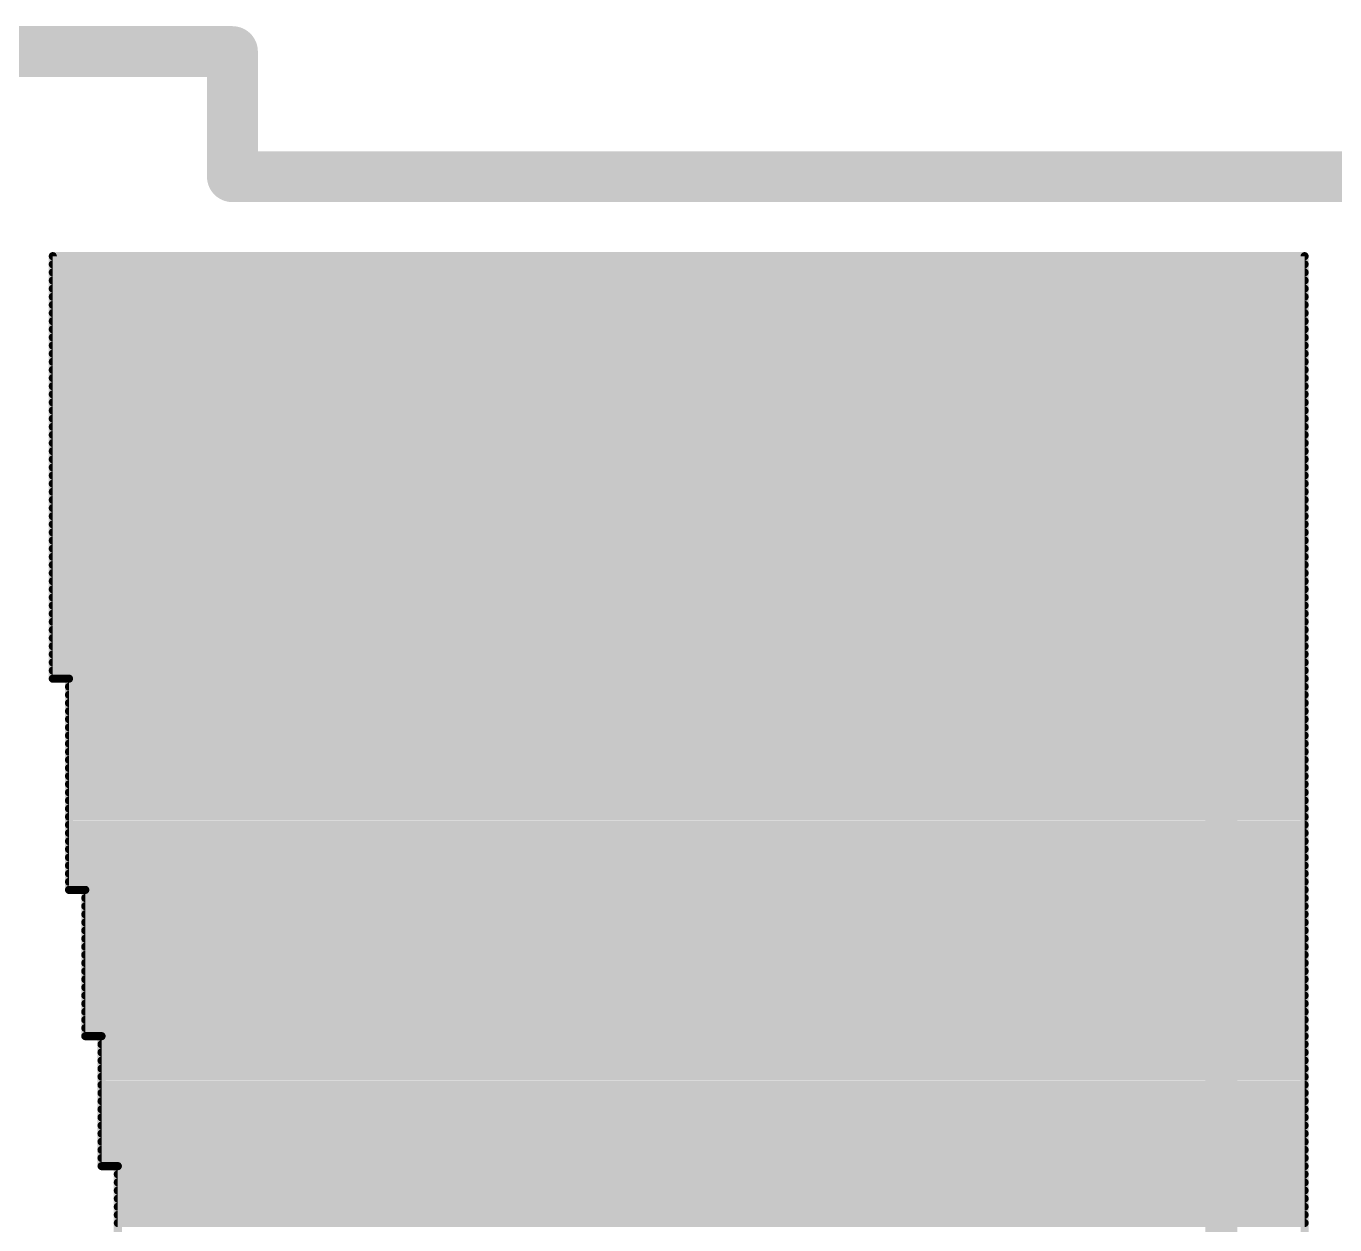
# Model space of a CAD drawing. Extents: x -0.2 to 50.2, y -0.2 to 50.2.
# Drawn here: x 8.35 to 18.81, y 40.62 to 50.2 of the extents above; entities that cross this region are included whole.
import ezdxf

# ---------------------------------------------------------------- set-up
doc = ezdxf.new("R2010")
doc.units = 0
doc.layers.add('1', color=22, linetype='CONTINUOUS')
doc.layers.add('20', color=7, linetype='CONTINUOUS')

# ---------------------------------------------------------------- blocks, each defined once
blk = doc.blocks.new('RECT')
blk.add_solid([(-0.5, -0.5), (0.5, -0.5), (-0.5, 0.5), (0.5, 0.5)])

msp = doc.modelspace()

# ---------------------------------------------------------------- linework, layer by layer
at = {"layer": '1'}
for points, const_width in [([(8.5649, 48.3812, 1), (8.5649, 48.3487)], 0.0325), ([(8.5649, 48.3812, 1), (8.5649, 48.3487)], 0.0325), ([(8.5649, 48.3162, 1), (8.5649, 48.2838)], 0.0325), ([(8.5812, 48.3649, 1), (8.5487, 48.3649)], 0.0325), ([(18.5812, 48.3649, 1), (18.5487, 48.3649)], 0.0325), ([(18.5649, 48.3487, 1), (18.5649, 48.3812)], 0.0325), ([(18.5649, 48.3487, 1), (18.5649, 48.3812)], 0.0325), ([(18.5649, 48.2838, 1), (18.5649, 48.3162)], 0.0325), ([(8.5649, 48.2513, 1), (8.5649, 48.2188)], 0.0325), ([(8.5649, 48.1864, 1), (8.5649, 48.1539)], 0.0325), ([(18.5649, 48.2188, 1), (18.5649, 48.2513)], 0.0325), ([(18.5649, 48.1539, 1), (18.5649, 48.1864)], 0.0325), ([(8.5649, 48.1214, 1), (8.5649, 48.089)], 0.0325), ([(17.9635, 48.0247, 1), (17.8365, 48.0247)], 0.127), ([(17.8551, 48.0696, 1), (17.9449, 47.9798)], 0.127), ([(17.9605, 47.9954, 1), (17.8707, 48.0852)], 0.127), ([(18.5649, 48.089, 1), (18.5649, 48.1214)], 0.0325), ([(8.5649, 48.0565, 1), (8.5649, 48.024)], 0.0325), ([(8.5649, 47.9916, 1), (8.5649, 47.9591)], 0.0325), ([(18.5649, 48.024, 1), (18.5649, 48.0565)], 0.0325), ([(18.5649, 47.9591, 1), (18.5649, 47.9916)], 0.0325), ([(8.5649, 47.9266, 1), (8.5649, 47.8942)], 0.0325), ([(18.5649, 47.8942, 1), (18.5649, 47.9266)], 0.0325), ([(8.5649, 47.8617, 1), (8.5649, 47.8292)], 0.0325), ([(8.5649, 47.7968, 1), (8.5649, 47.7643)], 0.0325), ([(18.5649, 47.8292, 1), (18.5649, 47.8617)], 0.0325), ([(18.5649, 47.7643, 1), (18.5649, 47.7968)], 0.0325), ([(8.5649, 47.7318, 1), (8.5649, 47.6994)], 0.0325), ([(8.5649, 47.6669, 1), (8.5649, 47.6344)], 0.0325), ([(18.5649, 47.6994, 1), (18.5649, 47.7318)], 0.0325), ([(18.5649, 47.6344, 1), (18.5649, 47.6669)], 0.0325), ([(8.5649, 47.602, 1), (8.5649, 47.5695)], 0.0325), ([(18.5649, 47.5695, 1), (18.5649, 47.602)], 0.0325), ([(8.5649, 47.4721, 1), (8.5649, 47.4396)], 0.0325), ([(8.5649, 47.537, 1), (8.5649, 47.5046)], 0.0325), ([(18.5649, 47.5046, 1), (18.5649, 47.537)], 0.0325), ([(18.5649, 47.4396, 1), (18.5649, 47.4721)], 0.0325), ([(8.5649, 47.4072, 1), (8.5649, 47.3747)], 0.0325), ([(8.5649, 47.3422, 1), (8.5649, 47.3098)], 0.0325), ([(18.5649, 47.3747, 1), (18.5649, 47.4072)], 0.0325), ([(18.5649, 47.3098, 1), (18.5649, 47.3422)], 0.0325), ([(8.5649, 47.2773, 1), (8.5649, 47.2448)], 0.0325), ([(18.5649, 47.2448, 1), (18.5649, 47.2773)], 0.0325), ([(8.5649, 47.1474, 1), (8.5649, 47.1149)], 0.0325), ([(8.5649, 47.2123, 1), (8.5649, 47.1799)], 0.0325), ([(18.5649, 47.1799, 1), (18.5649, 47.2123)], 0.0325), ([(18.5649, 47.1149, 1), (18.5649, 47.1474)], 0.0325), ([(8.5649, 47.0825, 1), (8.5649, 47.05)], 0.0325), ([(18.5649, 47.05, 1), (18.5649, 47.0825)], 0.0325), ([(8.5649, 46.9526, 1), (8.5649, 46.9201)], 0.0325), ([(8.5649, 47.0175, 1), (8.5649, 46.9851)], 0.0325), ([(18.5649, 46.9851, 1), (18.5649, 47.0175)], 0.0325), ([(18.5649, 46.9201, 1), (18.5649, 46.9526)], 0.0325), ([(8.5649, 46.8877, 1), (8.5649, 46.8552)], 0.0325), ([(8.5649, 46.8227, 1), (8.5649, 46.7903)], 0.0325), ([(18.5649, 46.8552, 1), (18.5649, 46.8877)], 0.0325), ([(18.5649, 46.7903, 1), (18.5649, 46.8227)], 0.0325), ([(8.5649, 46.7578, 1), (8.5649, 46.7253)], 0.0325), ([(18.5649, 46.7253, 1), (18.5649, 46.7578)], 0.0325), ([(8.5649, 46.6929, 1), (8.5649, 46.6604)], 0.0325), ([(8.5649, 46.6279, 1), (8.5649, 46.5955)], 0.0325), ([(18.5649, 46.6604, 1), (18.5649, 46.6929)], 0.0325), ([(18.5649, 46.5955, 1), (18.5649, 46.6279)], 0.0325), ([(8.5649, 46.563, 1), (8.5649, 46.5305)], 0.0325), ([(18.5649, 46.5305, 1), (18.5649, 46.563)], 0.0325), ([(8.5649, 46.4981, 1), (8.5649, 46.4656)], 0.0325), ([(8.5649, 46.4331, 1), (8.5649, 46.4007)], 0.0325), ([(18.5649, 46.4656, 1), (18.5649, 46.4981)], 0.0325), ([(18.5649, 46.4007, 1), (18.5649, 46.4331)], 0.0325), ([(8.5649, 46.3682, 1), (8.5649, 46.3357)], 0.0325), ([(8.5649, 46.3033, 1), (8.5649, 46.2708)], 0.0325), ([(18.5649, 46.3357, 1), (18.5649, 46.3682)], 0.0325), ([(18.5649, 46.2708, 1), (18.5649, 46.3033)], 0.0325), ([(8.5649, 46.2383, 1), (8.5649, 46.2059)], 0.0325), ([(18.5649, 46.2059, 1), (18.5649, 46.2383)], 0.0325), ([(8.5649, 46.1734, 1), (8.5649, 46.1409)], 0.0325), ([(8.5649, 46.1085, 1), (8.5649, 46.076)], 0.0325), ([(18.5649, 46.1409, 1), (18.5649, 46.1734)], 0.0325), ([(18.5649, 46.076, 1), (18.5649, 46.1085)], 0.0325), ([(8.5649, 46.0435, 1), (8.5649, 46.0111)], 0.0325), ([(18.5649, 46.0111, 1), (18.5649, 46.0435)], 0.0325), ([(8.5649, 45.9786, 1), (8.5649, 45.9461)], 0.0325), ([(8.5649, 45.9137, 1), (8.5649, 45.8812)], 0.0325), ([(18.5649, 45.9461, 1), (18.5649, 45.9786)], 0.0325), ([(18.5649, 45.8812, 1), (18.5649, 45.9137)], 0.0325), ([(8.5649, 45.8487, 1), (8.5649, 45.8163)], 0.0325), ([(8.5649, 45.7838, 1), (8.5649, 45.7513)], 0.0325), ([(18.5649, 45.8163, 1), (18.5649, 45.8487)], 0.0325), ([(18.5649, 45.7513, 1), (18.5649, 45.7838)], 0.0325), ([(8.5649, 45.7189, 1), (8.5649, 45.6864)], 0.0325), ([(18.5649, 45.6864, 1), (18.5649, 45.7189)], 0.0325), ([(8.5649, 45.6539, 1), (8.5649, 45.6215)], 0.0325), ([(8.5649, 45.589, 1), (8.5649, 45.5565)], 0.0325), ([(18.5649, 45.6215, 1), (18.5649, 45.6539)], 0.0325), ([(18.5649, 45.5565, 1), (18.5649, 45.589)], 0.0325), ([(8.5649, 45.5241, 1), (8.5649, 45.4916)], 0.0325), ([(8.5649, 45.4591, 1), (8.5649, 45.4267)], 0.0325), ([(18.5649, 45.4916, 1), (18.5649, 45.5241)], 0.0325), ([(18.5649, 45.4267, 1), (18.5649, 45.4591)], 0.0325), ([(8.5649, 45.3942, 1), (8.5649, 45.3617)], 0.0325), ([(18.5649, 45.3617, 1), (18.5649, 45.3942)], 0.0325), ([(8.5649, 45.3293, 1), (8.5649, 45.2968)], 0.0325), ([(8.5649, 45.2643, 1), (8.5649, 45.2319)], 0.0325), ([(18.5649, 45.2968, 1), (18.5649, 45.3293)], 0.0325), ([(18.5649, 45.2319, 1), (18.5649, 45.2643)], 0.0325), ([(8.5649, 45.1994, 1), (8.5649, 45.1669)], 0.0325), ([(18.5649, 45.1669, 1), (18.5649, 45.1994)], 0.0325), ([(8.5649, 45.1344, 1), (8.5649, 45.102)], 0.0325), ([(8.5649, 45.0695, 1), (8.5649, 45.037)], 0.0325), ([(18.5649, 45.102, 1), (18.5649, 45.1344)], 0.0325), ([(18.5649, 45.037, 1), (18.5649, 45.0695)], 0.0325), ([(8.5649, 45.0046, 1), (8.5649, 44.9721)], 0.0325), ([(8.5649, 45.0045, 1), (8.5649, 44.9721)], 0.0325), ([(8.5487, 44.9883, 1), (8.5812, 44.9883)], 0.0325), ([(8.711, 44.9883, 1), (8.6786, 44.9883)], 0.0325), ([(8.6948, 44.9396, 1), (8.6948, 44.9072)], 0.0325), ([(8.6948, 44.9721, 1), (8.6948, 45.0045)], 0.0325), ([(18.5649, 44.9721, 1), (18.5649, 45.0046)], 0.0325), ([(18.5649, 44.9072, 1), (18.5649, 44.9396)], 0.0325), ([(8.6948, 44.8747, 1), (8.6948, 44.8422)], 0.0325), ([(18.5649, 44.8422, 1), (18.5649, 44.8747)], 0.0325), ([(8.6948, 44.8098, 1), (8.6948, 44.7773)], 0.0325), ([(8.6948, 44.7448, 1), (8.6948, 44.7124)], 0.0325), ([(18.5649, 44.7773, 1), (18.5649, 44.8098)], 0.0325), ([(18.5649, 44.7124, 1), (18.5649, 44.7448)], 0.0325), ([(8.6948, 44.6799, 1), (8.6948, 44.6474)], 0.0325), ([(18.5649, 44.6474, 1), (18.5649, 44.6799)], 0.0325), ([(8.6948, 44.615, 1), (8.6948, 44.5825)], 0.0325), ([(8.6948, 44.55, 1), (8.6948, 44.5176)], 0.0325), ([(18.5649, 44.5825, 1), (18.5649, 44.615)], 0.0325), ([(18.5649, 44.5176, 1), (18.5649, 44.55)], 0.0325), ([(8.6948, 44.4851, 1), (8.6948, 44.4526)], 0.0325), ([(8.6948, 44.4202, 1), (8.6948, 44.3877)], 0.0325), ([(18.5649, 44.4526, 1), (18.5649, 44.4851)], 0.0325), ([(18.5649, 44.3877, 1), (18.5649, 44.4202)], 0.0325), ([(8.6948, 44.3552, 1), (8.6948, 44.3228)], 0.0325), ([(18.5649, 44.3228, 1), (18.5649, 44.3552)], 0.0325), ([(8.6948, 44.2903, 1), (8.6948, 44.2578)], 0.0325), ([(8.6948, 44.2254, 1), (8.6948, 44.1929)], 0.0325), ([(18.5649, 44.2578, 1), (18.5649, 44.2903)], 0.0325), ([(18.5649, 44.1929, 1), (18.5649, 44.2254)], 0.0325), ([(8.6948, 44.1604, 1), (8.6948, 44.128)], 0.0325), ([(18.5649, 44.128, 1), (18.5649, 44.1604)], 0.0325), ([(8.6948, 44.0955, 1), (8.6948, 44.063)], 0.0325), ([(8.6948, 44.0306, 1), (8.6948, 43.9981)], 0.0325), ([(18.5649, 44.063, 1), (18.5649, 44.0955)], 0.0325), ([(18.5649, 43.9981, 1), (18.5649, 44.0306)], 0.0325), ([(8.6948, 43.9656, 1), (8.6948, 43.9332)], 0.0325), ([(8.6948, 43.9007, 1), (8.6948, 43.8682)], 0.0325), ([(18.5649, 43.9332, 1), (18.5649, 43.9656)], 0.0325), ([(18.5649, 43.8682, 1), (18.5649, 43.9007)], 0.0325), ([(8.6948, 43.8358, 1), (8.6948, 43.8033)], 0.0325), ([(18.5649, 43.8033, 1), (18.5649, 43.8358)], 0.0325), ([(8.6948, 43.7708, 1), (8.6948, 43.7384)], 0.0325), ([(8.6948, 43.7059, 1), (8.6948, 43.6734)], 0.0325), ([(18.5649, 43.7384, 1), (18.5649, 43.7708)], 0.0325), ([(18.5649, 43.6734, 1), (18.5649, 43.7059)], 0.0325), ([(8.6948, 43.641, 1), (8.6948, 43.6085)], 0.0325), ([(18.5649, 43.6085, 1), (18.5649, 43.641)], 0.0325), ([(8.6948, 43.576, 1), (8.6948, 43.5436)], 0.0325), ([(8.6948, 43.5111, 1), (8.6948, 43.4786)], 0.0325), ([(18.5649, 43.5436, 1), (18.5649, 43.576)], 0.0325), ([(18.5649, 43.4786, 1), (18.5649, 43.5111)], 0.0325), ([(8.6948, 43.4462, 1), (8.6948, 43.4137)], 0.0325), ([(8.6948, 43.3812, 1), (8.6948, 43.3488)], 0.0325), ([(18.5649, 43.4137, 1), (18.5649, 43.4462)], 0.0325), ([(18.5649, 43.3488, 1), (18.5649, 43.3812)], 0.0325), ([(8.6948, 43.3163, 1), (8.6948, 43.2838)], 0.0325), ([(8.6948, 43.3162, 1), (8.6948, 43.2838)], 0.0325), ([(8.6786, 43.3, 1), (8.711, 43.3)], 0.0325), ([(8.8409, 43.3, 1), (8.8084, 43.3)], 0.0325), ([(8.8247, 43.2838, 1), (8.8247, 43.3162)], 0.0325), ([(18.5649, 43.2838, 1), (18.5649, 43.3163)], 0.0325), ([(8.8247, 43.2514, 1), (8.8247, 43.2189)], 0.0325), ([(8.8247, 43.1864, 1), (8.8247, 43.154)], 0.0325), ([(18.5649, 43.2189, 1), (18.5649, 43.2514)], 0.0325), ([(18.5649, 43.154, 1), (18.5649, 43.1864)], 0.0325), ([(8.8247, 43.1215, 1), (8.8247, 43.089)], 0.0325), ([(8.8247, 43.0565, 1), (8.8247, 43.0241)], 0.0325), ([(18.5649, 43.089, 1), (18.5649, 43.1215)], 0.0325), ([(18.5649, 43.0241, 1), (18.5649, 43.0565)], 0.0325), ([(8.8247, 42.9916, 1), (8.8247, 42.9591)], 0.0325), ([(18.5649, 42.9591, 1), (18.5649, 42.9916)], 0.0325), ([(8.8247, 42.9267, 1), (8.8247, 42.8942)], 0.0325), ([(8.8247, 42.8617, 1), (8.8247, 42.8293)], 0.0325), ([(18.5649, 42.8942, 1), (18.5649, 42.9267)], 0.0325), ([(18.5649, 42.8293, 1), (18.5649, 42.8617)], 0.0325), ([(8.8247, 42.7968, 1), (8.8247, 42.7643)], 0.0325), ([(18.5649, 42.7643, 1), (18.5649, 42.7968)], 0.0325), ([(8.8247, 42.7319, 1), (8.8247, 42.6994)], 0.0325), ([(8.8247, 42.6669, 1), (8.8247, 42.6345)], 0.0325), ([(18.5649, 42.6994, 1), (18.5649, 42.7319)], 0.0325), ([(18.5649, 42.6345, 1), (18.5649, 42.6669)], 0.0325), ([(8.8247, 42.602, 1), (8.8247, 42.5695)], 0.0325), ([(8.8247, 42.5371, 1), (8.8247, 42.5046)], 0.0325), ([(18.5649, 42.5695, 1), (18.5649, 42.602)], 0.0325), ([(18.5649, 42.5046, 1), (18.5649, 42.5371)], 0.0325), ([(8.8247, 42.4721, 1), (8.8247, 42.4397)], 0.0325), ([(18.5649, 42.4397, 1), (18.5649, 42.4721)], 0.0325), ([(8.8247, 42.4072, 1), (8.8247, 42.3747)], 0.0325), ([(8.8247, 42.3423, 1), (8.8247, 42.3098)], 0.0325), ([(18.5649, 42.3747, 1), (18.5649, 42.4072)], 0.0325), ([(18.5649, 42.3098, 1), (18.5649, 42.3423)], 0.0325), ([(8.8247, 42.2773, 1), (8.8247, 42.2449)], 0.0325), ([(18.5649, 42.2449, 1), (18.5649, 42.2773)], 0.0325), ([(8.8247, 42.2124, 1), (8.8247, 42.1799)], 0.0325), ([(8.8247, 42.1475, 1), (8.8247, 42.115)], 0.0325), ([(8.8247, 42.1474, 1), (8.8247, 42.1149)], 0.0325), ([(8.8084, 42.1312, 1), (8.8409, 42.1312)], 0.0325), ([(8.9708, 42.1312, 1), (8.9383, 42.1312)], 0.0325), ([(8.9545, 42.1149, 1), (8.9545, 42.1474)], 0.0325), ([(18.5649, 42.1799, 1), (18.5649, 42.2124)], 0.0325), ([(18.5649, 42.115, 1), (18.5649, 42.1475)], 0.0325), ([(8.9545, 42.0825, 1), (8.9545, 42.0501)], 0.0325), ([(8.9545, 42.0176, 1), (8.9545, 41.9851)], 0.0325), ([(18.5649, 42.0501, 1), (18.5649, 42.0825)], 0.0325), ([(18.5649, 41.9851, 1), (18.5649, 42.0176)], 0.0325), ([(8.9545, 41.9527, 1), (8.9545, 41.9202)], 0.0325), ([(18.5649, 41.9202, 1), (18.5649, 41.9527)], 0.0325), ([(8.9545, 41.8877, 1), (8.9545, 41.8553)], 0.0325), ([(8.9545, 41.8228, 1), (8.9545, 41.7903)], 0.0325), ([(18.5649, 41.8553, 1), (18.5649, 41.8877)], 0.0325), ([(18.5649, 41.7903, 1), (18.5649, 41.8228)], 0.0325), ([(8.9545, 41.7579, 1), (8.9545, 41.7254)], 0.0325), ([(18.5649, 41.7254, 1), (18.5649, 41.7579)], 0.0325), ([(8.9545, 41.6929, 1), (8.9545, 41.6605)], 0.0325), ([(8.9545, 41.628, 1), (8.9545, 41.5955)], 0.0325), ([(18.5649, 41.6605, 1), (18.5649, 41.6929)], 0.0325), ([(18.5649, 41.5955, 1), (18.5649, 41.628)], 0.0325), ([(8.9545, 41.5631, 1), (8.9545, 41.5306)], 0.0325), ([(8.9545, 41.4981, 1), (8.9545, 41.4657)], 0.0325), ([(18.5649, 41.5306, 1), (18.5649, 41.5631)], 0.0325), ([(18.5649, 41.4657, 1), (18.5649, 41.4981)], 0.0325), ([(8.9545, 41.4332, 1), (8.9545, 41.4007)], 0.0325), ([(18.5649, 41.4007, 1), (18.5649, 41.4332)], 0.0325), ([(8.9545, 41.3683, 1), (8.9545, 41.3358)], 0.0325), ([(8.9545, 41.3033, 1), (8.9545, 41.2709)], 0.0325), ([(18.5649, 41.3358, 1), (18.5649, 41.3683)], 0.0325), ([(18.5649, 41.2709, 1), (18.5649, 41.3033)], 0.0325), ([(8.9545, 41.2384, 1), (8.9545, 41.2059)], 0.0325), ([(8.9545, 41.1735, 1), (8.9545, 41.141)], 0.0325), ([(18.5649, 41.2059, 1), (18.5649, 41.2384)], 0.0325), ([(18.5649, 41.141, 1), (18.5649, 41.1735)], 0.0325), ([(8.9545, 41.1084, 1), (8.9545, 41.076)], 0.0325), ([(8.9545, 41.1085, 1), (8.9545, 41.0761)], 0.0325), ([(8.9383, 41.0922, 1), (8.9708, 41.0922)], 0.0325), ([(9.1007, 41.0922, 1), (9.0682, 41.0922)], 0.0325), ([(9.0844, 41.076, 1), (9.0844, 41.1084)], 0.0325), ([(18.5649, 41.0761, 1), (18.5649, 41.1085)], 0.0325), ([(9.0844, 41.0436, 1), (9.0844, 41.0111)], 0.0325), ([(9.0844, 40.9786, 1), (9.0844, 40.9462)], 0.0325), ([(18.5649, 41.0111, 1), (18.5649, 41.0436)], 0.0325), ([(18.5649, 40.9462, 1), (18.5649, 40.9786)], 0.0325), ([(9.0844, 40.9137, 1), (9.0844, 40.8812)], 0.0325), ([(18.5649, 40.8812, 1), (18.5649, 40.9137)], 0.0325), ([(9.0844, 40.8488, 1), (9.0844, 40.8163)], 0.0325), ([(9.0844, 40.7838, 1), (9.0844, 40.7514)], 0.0325), ([(18.5649, 40.8163, 1), (18.5649, 40.8488)], 0.0325), ([(18.5649, 40.7514, 1), (18.5649, 40.7838)], 0.0325), ([(9.0844, 40.7189, 1), (9.0844, 40.6864)], 0.0325), ([(9.0844, 40.654, 1), (9.0844, 40.6215)], 0.0325), ([(18.5649, 40.6864, 1), (18.5649, 40.7189)], 0.0325), ([(18.5649, 40.6215, 1), (18.5649, 40.654)], 0.0325)]:
    msp.add_lwpolyline(points, format="xyb", dxfattribs=dict(at, const_width=const_width))
for points, const_width in [([(18.5649, 48.3649), (8.5649, 48.3649)], 0.0649), ([(8.5649, 48.3649), (8.5649, 44.9883)], 0.0649), ([(18.5649, 48.3649), (8.5649, 48.3649)], 0.0649), ([(18.5649, 48.3), (8.5649, 48.3)], 0.0649), ([(18.5649, 27.326), (18.5649, 48.3649)], 0.0649), ([(18.5649, 48.2351), (8.5649, 48.2351)], 0.0649), ([(18.5649, 48.1701), (8.5649, 48.1701)], 0.0649), ([(18.5649, 48.1052), (8.5649, 48.1052)], 0.0649), ([(17.9, 48.0247), (17.9156, 48.0403)], 0.254), ([(17.9, 31.85), (17.9, 48.0247)], 0.254), ([(18.5649, 48.0403), (8.5649, 48.0403)], 0.0649), ([(18.5649, 47.9753), (8.5649, 47.9753)], 0.0649), ([(18.5649, 47.9104), (8.5649, 47.9104)], 0.0649), ([(18.5649, 47.8455), (8.5649, 47.8455)], 0.0649), ([(18.5649, 47.7805), (8.5649, 47.7805)], 0.0649), ([(18.5649, 47.7156), (8.5649, 47.7156)], 0.0649), ([(18.5649, 47.6507), (8.5649, 47.6507)], 0.0649), ([(18.5649, 47.5857), (8.5649, 47.5857)], 0.0649), ([(18.5649, 47.5208), (8.5649, 47.5208)], 0.0649), ([(18.5649, 47.4559), (8.5649, 47.4559)], 0.0649), ([(18.5649, 47.3909), (8.5649, 47.3909)], 0.0649), ([(18.5649, 47.326), (8.5649, 47.326)], 0.0649), ([(18.5649, 47.2611), (8.5649, 47.2611)], 0.0649), ([(18.5649, 47.1961), (8.5649, 47.1961)], 0.0649), ([(18.5649, 47.1312), (8.5649, 47.1312)], 0.0649), ([(18.5649, 47.0662), (8.5649, 47.0662)], 0.0649), ([(18.5649, 47.0013), (8.5649, 47.0013)], 0.0649), ([(18.5649, 46.9364), (8.5649, 46.9364)], 0.0649), ([(18.5649, 46.8714), (8.5649, 46.8714)], 0.0649), ([(18.5649, 46.8065), (8.5649, 46.8065)], 0.0649), ([(18.5649, 46.7416), (8.5649, 46.7416)], 0.0649), ([(18.5649, 46.6766), (8.5649, 46.6766)], 0.0649), ([(18.5649, 46.6117), (8.5649, 46.6117)], 0.0649), ([(18.5649, 46.5468), (8.5649, 46.5468)], 0.0649), ([(18.5649, 46.4818), (8.5649, 46.4818)], 0.0649), ([(18.5649, 46.4169), (8.5649, 46.4169)], 0.0649), ([(18.5649, 46.352), (8.5649, 46.352)], 0.0649), ([(18.5649, 46.287), (8.5649, 46.287)], 0.0649), ([(18.5649, 46.2221), (8.5649, 46.2221)], 0.0649), ([(18.5649, 46.1572), (8.5649, 46.1572)], 0.0649), ([(18.5649, 46.0922), (8.5649, 46.0922)], 0.0649), ([(18.5649, 46.0273), (8.5649, 46.0273)], 0.0649), ([(18.5649, 45.9624), (8.5649, 45.9624)], 0.0649), ([(18.5649, 45.8974), (8.5649, 45.8974)], 0.0649), ([(18.5649, 45.8325), (8.5649, 45.8325)], 0.0649), ([(18.5649, 45.7676), (8.5649, 45.7676)], 0.0649), ([(18.5649, 45.7026), (8.5649, 45.7026)], 0.0649), ([(18.5649, 45.6377), (8.5649, 45.6377)], 0.0649), ([(18.5649, 45.5728), (8.5649, 45.5728)], 0.0649), ([(18.5649, 45.5078), (8.5649, 45.5078)], 0.0649), ([(18.5649, 45.4429), (8.5649, 45.4429)], 0.0649), ([(18.5649, 45.378), (8.5649, 45.378)], 0.0649), ([(18.5649, 45.313), (8.5649, 45.313)], 0.0649), ([(18.5649, 45.2481), (8.5649, 45.2481)], 0.0649), ([(18.5649, 45.1832), (8.5649, 45.1832)], 0.0649), ([(18.5649, 45.1182), (8.5649, 45.1182)], 0.0649), ([(18.5649, 45.0533), (8.5649, 45.0533)], 0.0649), ([(8.5649, 44.9883), (8.6948, 44.9883)], 0.0649), ([(18.5649, 44.9883), (8.5649, 44.9883)], 0.0649), ([(8.6948, 44.9883), (8.6948, 43.3)], 0.0649), ([(18.5649, 44.9234), (8.6948, 44.9234)], 0.0649), ([(18.5649, 44.8585), (8.6948, 44.8585)], 0.0649), ([(18.5649, 44.7935), (8.6948, 44.7935)], 0.0649), ([(18.5649, 44.7286), (8.6948, 44.7286)], 0.0649), ([(18.5649, 44.6637), (8.6948, 44.6637)], 0.0649), ([(18.5649, 44.5987), (8.6948, 44.5987)], 0.0649), ([(18.5649, 44.5338), (8.6948, 44.5338)], 0.0649), ([(18.5649, 44.4689), (8.6948, 44.4689)], 0.0649), ([(18.5649, 44.4039), (8.6948, 44.4039)], 0.0649), ([(18.5649, 44.339), (8.6948, 44.339)], 0.0649), ([(18.5649, 44.2741), (8.6948, 44.2741)], 0.0649), ([(18.5649, 44.2091), (8.6948, 44.2091)], 0.0649), ([(18.5649, 44.1442), (8.6948, 44.1442)], 0.0649), ([(18.5649, 44.0793), (8.6948, 44.0793)], 0.0649), ([(18.5649, 44.0143), (8.6948, 44.0143)], 0.0649), ([(18.5649, 43.9494), (8.6948, 43.9494)], 0.0649), ([(18.5649, 43.8845), (8.6948, 43.8845)], 0.0649), ([(18.5649, 43.8195), (8.6948, 43.8195)], 0.0649), ([(18.5649, 43.7546), (8.6948, 43.7546)], 0.0649), ([(18.5649, 43.6897), (8.6948, 43.6897)], 0.0649), ([(18.5649, 43.6247), (8.6948, 43.6247)], 0.0649), ([(18.5649, 43.5598), (8.6948, 43.5598)], 0.0649), ([(18.5649, 43.4949), (8.6948, 43.4949)], 0.0649), ([(18.5649, 43.4299), (8.6948, 43.4299)], 0.0649), ([(18.5649, 43.365), (8.6948, 43.365)], 0.0649), ([(18.5649, 43.3001), (8.6948, 43.3001)], 0.0649), ([(8.6948, 43.3), (8.8247, 43.3)], 0.0649), ([(8.8247, 43.3), (8.8247, 42.1312)], 0.0649), ([(18.5649, 43.2351), (8.8247, 43.2351)], 0.0649), ([(18.5649, 43.1702), (8.8247, 43.1702)], 0.0649), ([(18.5649, 43.1053), (8.8247, 43.1053)], 0.0649), ([(18.5649, 43.0403), (8.8247, 43.0403)], 0.0649), ([(18.5649, 42.9754), (8.8247, 42.9754)], 0.0649), ([(18.5649, 42.9104), (8.8247, 42.9104)], 0.0649), ([(18.5649, 42.8455), (8.8247, 42.8455)], 0.0649), ([(18.5649, 42.7806), (8.8247, 42.7806)], 0.0649), ([(18.5649, 42.7156), (8.8247, 42.7156)], 0.0649), ([(18.5649, 42.6507), (8.8247, 42.6507)], 0.0649), ([(18.5649, 42.5858), (8.8247, 42.5858)], 0.0649), ([(18.5649, 42.5208), (8.8247, 42.5208)], 0.0649), ([(18.5649, 42.4559), (8.8247, 42.4559)], 0.0649), ([(18.5649, 42.391), (8.8247, 42.391)], 0.0649), ([(18.5649, 42.326), (8.8247, 42.326)], 0.0649), ([(18.5649, 42.2611), (8.8247, 42.2611)], 0.0649), ([(18.5649, 42.1962), (8.8247, 42.1962)], 0.0649), ([(8.8247, 42.1312), (8.9545, 42.1312)], 0.0649), ([(18.5649, 42.1312), (8.8247, 42.1312)], 0.0649), ([(8.9545, 42.1312), (8.9545, 41.0922)], 0.0649), ([(18.5649, 42.0663), (8.9545, 42.0663)], 0.0649), ([(18.5649, 42.0014), (8.9545, 42.0014)], 0.0649), ([(18.5649, 41.9364), (8.9545, 41.9364)], 0.0649), ([(18.5649, 41.8715), (8.9545, 41.8715)], 0.0649), ([(18.5649, 41.8066), (8.9545, 41.8066)], 0.0649), ([(18.5649, 41.7416), (8.9545, 41.7416)], 0.0649), ([(18.5649, 41.6767), (8.9545, 41.6767)], 0.0649), ([(18.5649, 41.6118), (8.9545, 41.6118)], 0.0649), ([(18.5649, 41.5468), (8.9545, 41.5468)], 0.0649), ([(18.5649, 41.4819), (8.9545, 41.4819)], 0.0649), ([(18.5649, 41.417), (8.9545, 41.417)], 0.0649), ([(18.5649, 41.352), (8.9545, 41.352)], 0.0649), ([(18.5649, 41.2871), (8.9545, 41.2871)], 0.0649), ([(18.5649, 41.2222), (8.9545, 41.2222)], 0.0649), ([(18.5649, 41.1572), (8.9545, 41.1572)], 0.0649), ([(18.5649, 41.0923), (8.9545, 41.0923)], 0.0649), ([(8.9545, 41.0922), (9.0844, 41.0922)], 0.0649), ([(9.0844, 41.0922), (9.0844, 40.313)], 0.0649), ([(18.5649, 41.0273), (9.0844, 41.0273)], 0.0649), ([(18.5649, 40.9624), (9.0844, 40.9624)], 0.0649), ([(18.5649, 40.8975), (9.0844, 40.8975)], 0.0649), ([(18.5649, 40.8325), (9.0844, 40.8325)], 0.0649), ([(18.5649, 40.7676), (9.0844, 40.7676)], 0.0649), ([(18.5649, 40.7027), (9.0844, 40.7027)], 0.0649), ([(18.5649, 40.6377), (9.0844, 40.6377)], 0.0649)]:
    msp.add_lwpolyline(points, dxfattribs=dict(at, const_width=const_width))
at = {"layer": '20', "const_width": 0.4064}
for points in [[(1, 50), (10, 50)], [(10, 50), (10, 49)], [(10, 49), (20, 49)]]:
    msp.add_lwpolyline(points, dxfattribs=at)
at = {"layer": '20', "const_width": 0.2032}
for points in [[(10.1016, 50, 1), (9.8984, 50)], [(10, 49.8984, 1), (10, 50.1016)], [(10, 49.1016, 1), (10, 48.8984)], [(9.8984, 49, 1), (10.1016, 49)]]:
    msp.add_lwpolyline(points, format="xyb", dxfattribs=at)

# ---------------------------------------------------------------- block references
at = {"layer": '1', "xscale": 1.27, "yscale": 0.635, "rotation": 180}
msp.add_blockref('RECT', (17.9156, 48.0403), dxfattribs=at)

doc.saveas('drawing.dxf')
